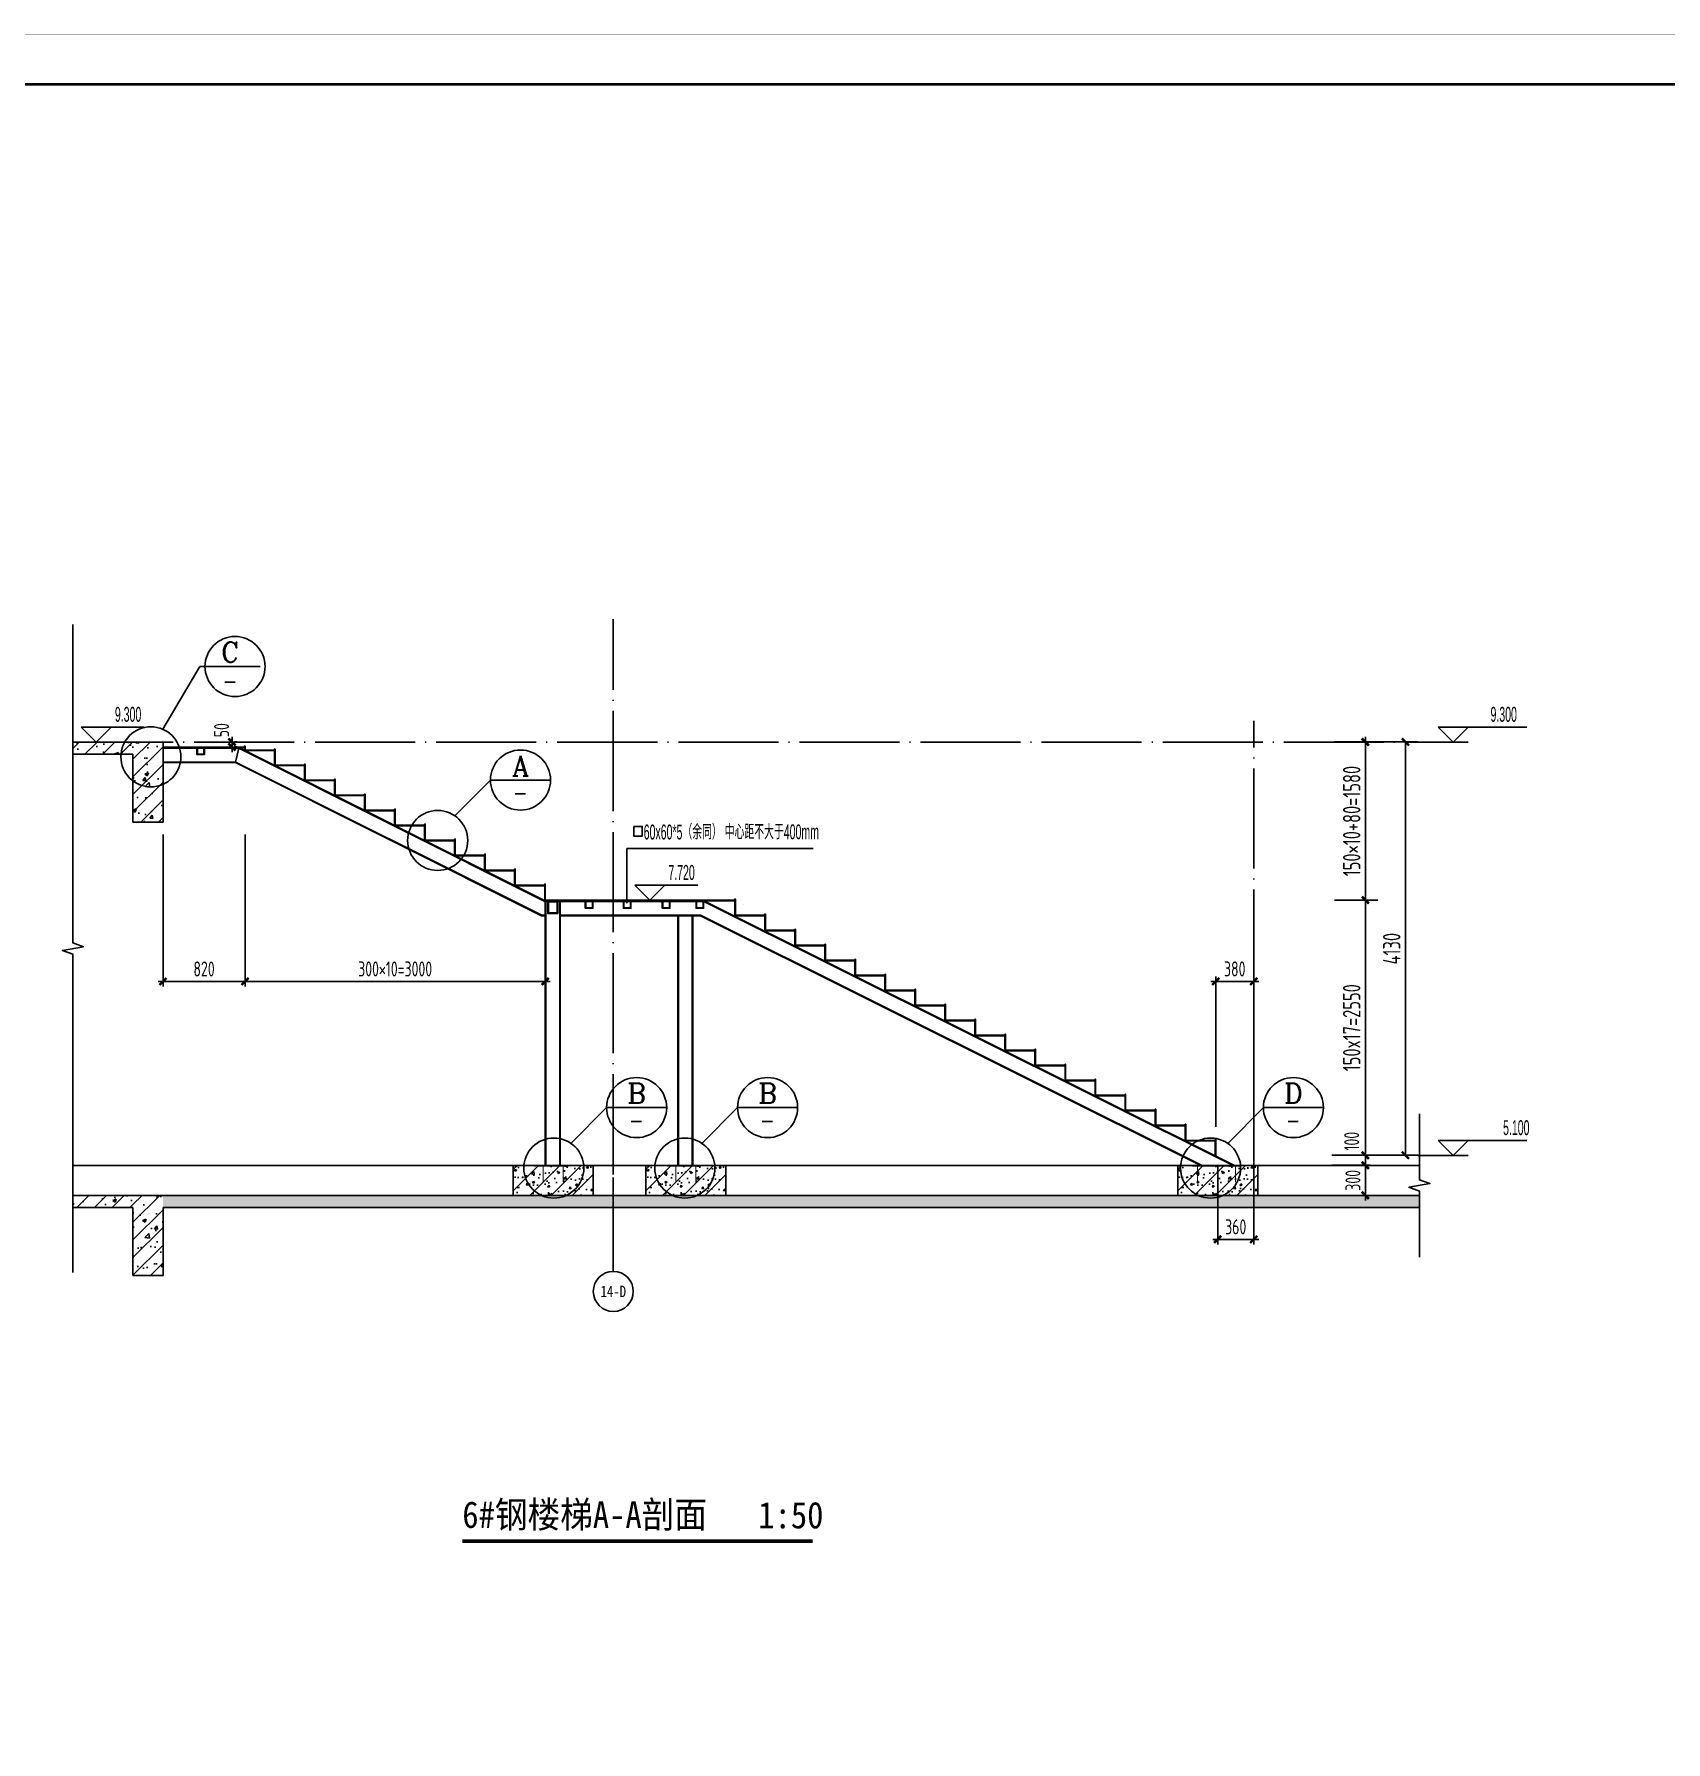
# Model space of a CAD drawing. Extents: x 458696 to 839151, y -191463 to 35158.
# Drawn here: x 527031 to 543337, y -168670 to -151606 of the extents above; entities that cross this region are included whole.
import ezdxf
from ezdxf.enums import TextEntityAlignment as Align

# ---------------------------------------------------------------- set-up
doc = ezdxf.new("R2010")
doc.units = 0
doc.header["$LTSCALE"] = 500
doc.linetypes.add('104-14# 核心筒$3$DOTE', pattern=[2.42, 2, -0.2, 0.02, -0.2])
doc.layers.get('0').update_dxf_attribs({"linetype": 'CONTINUOUS'})
doc.layers.get('Defpoints').update_dxf_attribs({"color": 167, "linetype": 'CONTINUOUS'})
for name, color, linetype in [('01-标注_尺寸', 124, 'CONTINUOUS'), ('01-标注_标高', 200, 'CONTINUOUS'), ('01-标注_符号', 200, 'CONTINUOUS'), ('02-TEXT_标注', 130, 'CONTINUOUS'), ('05-填充_天正', 26, 'CONTINUOUS'), ('104-14# 核心筒$2$01-标注_轴线坐标', 132, 'CONTINUOUS'), ('104-14# 核心筒$2$AXIS_TEXT', 7, 'CONTINUOUS'), ('104-14# 核心筒$3$A_AXIS-轴线', 36, '104-14# 核心筒$3$DOTE'), ('A-FLOR-STRS', 3, 'CONTINUOUS'), ('A-WALL', 2, 'CONTINUOUS'), ('A_STR-砼墙', 51, 'CONTINUOUS'), ('A_STR-砼柱', 51, 'CONTINUOUS'), ('DIM', 3, 'CONTINUOUS'), ('DIM_SYMB', 3, 'CONTINUOUS'), ('PUB_TEXT', 7, 'CONTINUOUS'), ('S_SURFACE', 6, 'CONTINUOUS')]:
    doc.layers.add(name, color=color, linetype=linetype)
doc.styles.add('104-14# 核心筒$3$_TCH_AXIS', font='STXIHEI.TTF', dxfattribs={"width": 0.75})
doc.styles.add('_TCH_DIM', font='ros.shx', dxfattribs={"width": 0.8, "bigfont": 'jd.shx'})
doc.styles.add('_TCH_DIM_T3', font='ROS1', dxfattribs={"width": 0.8, "bigfont": 'JD'})
doc.styles.add('TSSD_Dimension', font='tssdeng.shx', dxfattribs={"width": 0.7, "bigfont": 'TSSDCHN.SHX'})
doc.styles.add('宋体', font='', dxfattribs={"width": 0.9})
doc.styles.add('轴线', font='COMPLEX.shx')
doc.styles.get('宋体').set_extended_font_data('SimSun')
doc.dimstyles.new('_TCH_ARCH&&50', dxfattribs={"dimtxt": 175, "dimasz": 50, "dimexe": 125, "dimexo": 150, "dimgap": 50, "dimtad": 1, "dimdec": 0, "dimzin": 0, "dimdsep": 46, "dimtxsty": '_TCH_DIM_T3', "dimblk": 'ARCHTICK', "dimcen": 0.09, "dimclrt": 7, "dimazin": 2, "dimtfac": 1, "dimtdec": 0, "dimtix": 1, "dimtmove": 2, "dimatfit": 3, "dimfxl": 1, "dimtolj": 1, "dimtzin": 0, "dimarcsym": 0})
doc.dimstyles.new('TSSD_50_50', dxfattribs={"dimtxt": 150, "dimasz": 50, "dimexe": 50, "dimexo": 125, "dimgap": 50, "dimtad": 1, "dimdec": 0, "dimzin": 0, "dimdsep": 46, "dimtxsty": 'TSSD_Dimension', "dimblk": 'ARCHTICK', "dimblk1": 'ARCHTICK', "dimblk2": 'ARCHTICK', "dimcen": 0, "dimdle": 50, "dimclrt": 7, "dimadec": 0, "dimazin": 0, "dimtfac": 1, "dimtdec": 0, "dimtix": 1, "dimtmove": 2, "dimatfit": 3, "dimfxl": 1, "dimtolj": 1, "dimtzin": 0, "dimarcsym": 0})
pattern_1 = [(45, (379287.62, -10242.82), (-88.38835, 88.38835), []), (50, (379287.62, -10242.82), (358.6301, -31.37607), [37.5, -412.5]), (355, (379287.62, -10242.82), (-69.37567, 376.09607), [30, -330]), (100.4514, (379317.5, -10245.44), (289.2547, 344.71977), [31.8701, -350.57106]), (46.1842, (379287.62, -10142.82), (533.6205, -82.7595), [56.25, -618.75]), (96.6356, (379332.1, -10149.7), (467.3314, 487.0589), [47.8051, -525.8565]), (351.1842, (379287.6, -10142.8), (467.331, 487.0593), [45, -495]), (21, (379337.62, -10167.82), (298.45353, -201.30945), [37.5, -412.5]), (326, (379337.62, -10167.82), (121.65767, 362.575), [30, -330]), (71.4514, (379362.5, -10184.6), (420.1113, 161.26525), [31.8701, -350.57106]), (37.5, (379287.62, -10242.82), (6.07993, 166.44693), [0, -326, 0, -335, 0, -331.25]), (7.5, (379287.62, -10242.82), (131.53477, 197.20586), [0, -191, 0, -318.5, 0, -126.25]), (327.5, (379176.12, -10242.82), (266.91122, -11.27744), [0, -125, 0, -390, 0, -517.5]), (317.5, (379126.12, -10242.82), (291.59308, 50.0525), [0, -162.5, 0, -259, 0, -367.5])]
pattern_2 = [(45, (379287.62, -10272.82), (-88.38835, 88.38835), []), (50, (379287.62, -10272.82), (358.6301, -31.37607), [37.5, -412.5]), (355, (379287.62, -10272.82), (-69.37567, 376.09607), [30, -330]), (100.4514, (379317.5, -10275.44), (289.2547, 344.71977), [31.8701, -350.57106]), (46.1842, (379287.62, -10172.82), (533.6205, -82.7595), [56.25, -618.75]), (96.6356, (379332.1, -10179.7), (467.3314, 487.0589), [47.8051, -525.8565]), (351.1842, (379287.6, -10172.8), (467.331, 487.0593), [45, -495]), (21, (379337.62, -10197.82), (298.45353, -201.30945), [37.5, -412.5]), (326, (379337.62, -10197.82), (121.65767, 362.575), [30, -330]), (71.4514, (379362.5, -10214.6), (420.1113, 161.26525), [31.8701, -350.57106]), (37.5, (379287.62, -10272.82), (6.07993, 166.44693), [0, -326, 0, -335, 0, -331.25]), (7.5, (379287.62, -10272.82), (131.53477, 197.20586), [0, -191, 0, -318.5, 0, -126.25]), (327.5, (379176.12, -10272.82), (266.91122, -11.277436), [0, -125, 0, -390, 0, -517.5]), (317.5, (379126.12, -10272.82), (291.59308, 50.0525), [0, -162.5, 0, -259, 0, -367.5])]

# ---------------------------------------------------------------- blocks, each defined once
blk = doc.blocks.new('图框-A1')
for points, const_width in [([(0, 0), (841, 0), (841, 594), (0, 594)], 0.05), ([(766, 584), (25, 584), (25, 10), (766, 10)], 0.5)]:
    blk.add_lwpolyline(points, close=True, dxfattribs=dict(const_width=const_width))
blk = doc.blocks.new('_ArchTick')
at = {"color": 0, "const_width": 0.5}
blk.add_lwpolyline([(-0.71, -0.71), (0.71, 0.71)], dxfattribs=at)
blk = doc.blocks.new('*D1052')
at = {"layer": '01-标注_尺寸', "color": 0, "lineweight": -2, "transparency": 16777216}
for p, q in [((540025, -160259), (540460, -160259)), ((540335, -162809), (540335, -160259)), ((540025, -162809), (540460, -162809))]:
    blk.add_line(p, q, dxfattribs=at)
at = {"layer": 'Defpoints', "color": 0, "transparency": 16777216}
for p in [(539875, -160259), (540335, -160259), (539875, -162809)]:
    blk.add_point(p, dxfattribs=at)
at = {"layer": '01-标注_尺寸', "color": 0, "lineweight": -2, "transparency": 16777216, "xscale": 50, "yscale": 50, "zscale": 50}
for p, rotation in [((540335, -160259), 90), ((540335, -162809), 270)]:
    blk.add_blockref('_ArchTick', p, dxfattribs=dict(at, rotation=rotation))
at = {"layer": '01-标注_尺寸', "color": 7, "transparency": 16777216, "insert": (540198, -161534), "char_height": 175, "attachment_point": 5, "rotation": 90, "style": '_TCH_DIM_T3'}
blk.add_mtext('\\A1;150x17=2550', dxfattribs=at)
blk = doc.blocks.new('*D1053')
at = {"layer": '01-标注_尺寸', "color": 0, "lineweight": -2, "transparency": 16777216}
for p, q in [((540025, -158679), (540460, -158679)), ((540335, -158679), (540335, -158629)), ((540335, -160259), (540335, -158679)), ((540025, -160259), (540460, -160259)), ((540335, -160259), (540335, -160309))]:
    blk.add_line(p, q, dxfattribs=at)
at = {"layer": 'Defpoints', "color": 0, "transparency": 16777216}
for p in [(539875, -158679), (540335, -158679), (539875, -160259)]:
    blk.add_point(p, dxfattribs=at)
at = {"layer": '01-标注_尺寸', "color": 0, "lineweight": -2, "transparency": 16777216, "xscale": 50, "yscale": 50, "zscale": 50}
for p, rotation in [((540335, -158679), 270), ((540335, -160259), 90)]:
    blk.add_blockref('_ArchTick', p, dxfattribs=dict(at, rotation=rotation))
at = {"layer": '01-标注_尺寸', "color": 7, "transparency": 16777216, "insert": (540198, -159469), "char_height": 175, "attachment_point": 5, "rotation": 90, "style": '_TCH_DIM_T3'}
blk.add_mtext('\\A1;150×10+80=1580', dxfattribs=at)
blk = doc.blocks.new('*D1054')
at = {"layer": '01-标注_尺寸', "color": 0, "lineweight": -2, "transparency": 16777216}
for p, q in [((540425, -158679), (540860, -158679)), ((540735, -162809), (540735, -158679)), ((540425, -162809), (540860, -162809))]:
    blk.add_line(p, q, dxfattribs=at)
at = {"layer": 'Defpoints', "color": 0, "transparency": 16777216}
for p in [(540275, -158679), (540735, -158679), (540275, -162809)]:
    blk.add_point(p, dxfattribs=at)
at = {"layer": '01-标注_尺寸', "color": 0, "lineweight": -2, "transparency": 16777216, "xscale": 50, "yscale": 50, "zscale": 50}
for p, rotation in [((540735, -158679), 90), ((540735, -162809), 270)]:
    blk.add_blockref('_ArchTick', p, dxfattribs=dict(at, rotation=rotation))
at = {"layer": '01-标注_尺寸', "color": 7, "transparency": 16777216, "insert": (540598, -160744), "char_height": 175, "attachment_point": 5, "rotation": 90, "style": '_TCH_DIM_T3'}
blk.add_mtext('\\A1;4130', dxfattribs=at)
blk = doc.blocks.new('*D1055')
at = {"layer": 'Defpoints', "color": 0, "transparency": 16777216}
for p in [(528319, -159479), (529139, -159479), (529139, -161072)]:
    blk.add_point(p, dxfattribs=at)
at = {"layer": 'DIM', "color": 0, "lineweight": -2, "transparency": 16777216}
for p, q in [((528319, -159604), (528319, -161122)), ((529139, -159604), (529139, -161122)), ((528269, -161072), (529189, -161072))]:
    blk.add_line(p, q, dxfattribs=at)
at = {"layer": 'DIM', "color": 0, "lineweight": -2, "transparency": 16777216, "xscale": 50, "yscale": 50, "zscale": 50, "rotation": 180}
blk.add_blockref('_ArchTick', (528319, -161072), dxfattribs=at)
at = {"layer": 'DIM', "color": 0, "lineweight": -2, "transparency": 16777216, "xscale": 50, "yscale": 50, "zscale": 50}
blk.add_blockref('_ArchTick', (529139, -161072), dxfattribs=at)
at = {"layer": 'DIM', "color": 7, "transparency": 16777216, "insert": (528729, -160947), "char_height": 150, "attachment_point": 5, "style": 'TSSD_Dimension'}
blk.add_mtext('\\A1;820', dxfattribs=at)
blk = doc.blocks.new('*D1056')
at = {"layer": 'Defpoints', "color": 0, "transparency": 16777216}
for p in [(529138.98006, -160369.28208), (532138.98006, -160369.28208), (532138.98006, -161071.52795)]:
    blk.add_point(p, dxfattribs=at)
at = {"layer": 'DIM', "color": 0, "lineweight": -2, "transparency": 16777216}
for p, q in [((529138.98006, -160494.28208), (529138.98006, -161121.52795)), ((532138.98006, -160494.28208), (532138.98006, -161121.52795)), ((529088.98006, -161071.52795), (532188.98006, -161071.52795))]:
    blk.add_line(p, q, dxfattribs=at)
at = {"layer": 'DIM', "color": 0, "lineweight": -2, "transparency": 16777216, "xscale": 50, "yscale": 50, "zscale": 50, "rotation": 180}
blk.add_blockref('_ArchTick', (529138.98006, -161071.52795), dxfattribs=at)
at = {"layer": 'DIM', "color": 0, "lineweight": -2, "transparency": 16777216, "xscale": 50, "yscale": 50, "zscale": 50}
blk.add_blockref('_ArchTick', (532138.98006, -161071.52795), dxfattribs=at)
at = {"layer": 'DIM', "color": 7, "transparency": 16777216, "insert": (530638.98006, -160946.52795), "char_height": 150, "attachment_point": 5, "style": 'TSSD_Dimension'}
blk.add_mtext('\\A1;300×10=3000', dxfattribs=at)
blk = doc.blocks.new('*D1057')
at = {"layer": 'Defpoints', "color": 0, "transparency": 16777216}
for p in [(538838.98006, -161071.52795), (538838.98006, -162649.28208), (539218.98006, -162879.28208)]:
    blk.add_point(p, dxfattribs=at)
at = {"layer": 'DIM', "color": 0, "lineweight": -2, "transparency": 16777216}
for p, q in [((539268.98006, -161071.52795), (538788.98006, -161071.52795)), ((538838.98006, -162524.28208), (538838.98006, -161021.52795)), ((539218.98006, -162754.28208), (539218.98006, -161021.52795))]:
    blk.add_line(p, q, dxfattribs=at)
at = {"layer": 'DIM', "color": 0, "lineweight": -2, "transparency": 16777216, "xscale": 50, "yscale": 50, "zscale": 50, "rotation": 180}
blk.add_blockref('_ArchTick', (538838.98006, -161071.52795), dxfattribs=at)
at = {"layer": 'DIM', "color": 0, "lineweight": -2, "transparency": 16777216, "xscale": 50, "yscale": 50, "zscale": 50}
blk.add_blockref('_ArchTick', (539218.98006, -161071.52795), dxfattribs=at)
at = {"layer": 'DIM', "color": 7, "transparency": 16777216, "insert": (539028.98006, -160946.52795), "char_height": 150, "attachment_point": 5, "style": 'TSSD_Dimension'}
blk.add_mtext('\\A1;380', dxfattribs=at)
blk = doc.blocks.new('*D1058')
at = {"layer": 'Defpoints', "color": 0, "transparency": 16777216}
for p in [(528907, -158679), (529009, -158679), (528907, -158729)]:
    blk.add_point(p, dxfattribs=at)
at = {"layer": 'DIM', "color": 0, "lineweight": -2, "transparency": 16777216}
for p, q in [((529009, -158679), (529009, -158629)), ((529009, -158729), (529009, -158679)), ((529032, -158679), (529059, -158679)), ((529009, -158729), (529009, -158779)), ((529032, -158729), (529059, -158729))]:
    blk.add_line(p, q, dxfattribs=at)
at = {"layer": 'DIM', "color": 0, "lineweight": -2, "transparency": 16777216, "xscale": 50, "yscale": 50, "zscale": 50}
for p, rotation in [((529009, -158679), 270), ((529009, -158729), 90)]:
    blk.add_blockref('_ArchTick', p, dxfattribs=dict(at, rotation=rotation))
at = {"layer": 'DIM', "color": 7, "transparency": 16777216, "insert": (528904, -158561), "char_height": 150, "attachment_point": 5, "rotation": 90, "style": 'TSSD_Dimension'}
blk.add_mtext('\\A1;50', dxfattribs=at)
blk = doc.blocks.new('*D1059')
at = {"layer": 'Defpoints', "color": 0, "transparency": 16777216}
for p in [(539875, -162809), (539875, -162909), (540335, -162909)]:
    blk.add_point(p, dxfattribs=at)
at = {"layer": 'DIM', "color": 0, "lineweight": -2, "transparency": 16777216}
for p, q in [((540335, -162809), (540335, -162759)), ((540000, -162809), (540385, -162809)), ((540000, -162909), (540385, -162909)), ((540335, -162809), (540335, -162909)), ((540335, -162909), (540335, -162959))]:
    blk.add_line(p, q, dxfattribs=at)
at = {"layer": 'DIM', "color": 0, "lineweight": -2, "transparency": 16777216, "xscale": 50, "yscale": 50, "zscale": 50}
for p, rotation in [((540335, -162809), 270), ((540335, -162909), 90)]:
    blk.add_blockref('_ArchTick', p, dxfattribs=dict(at, rotation=rotation))
at = {"layer": 'DIM', "color": 7, "transparency": 16777216, "insert": (540198, -162668), "char_height": 150, "attachment_point": 5, "rotation": 90, "style": 'TSSD_Dimension'}
blk.add_mtext('\\A1;100', dxfattribs=at)
blk = doc.blocks.new('*D1082')
at = {"layer": 'Defpoints', "color": 0, "transparency": 16777216}
for p in [(539875, -162909), (539875, -163209), (540335, -163209)]:
    blk.add_point(p, dxfattribs=at)
at = {"layer": 'DIM', "color": 0, "lineweight": -2, "transparency": 16777216}
for p, q in [((540000, -162909), (540385, -162909)), ((540335, -162909), (540335, -162859)), ((540335, -162909), (540335, -163209)), ((540000, -163209), (540385, -163209)), ((540335, -163209), (540335, -163259))]:
    blk.add_line(p, q, dxfattribs=at)
at = {"layer": 'DIM', "color": 0, "lineweight": -2, "transparency": 16777216, "xscale": 50, "yscale": 50, "zscale": 50}
for p, rotation in [((540335, -162909), 270), ((540335, -163209), 90)]:
    blk.add_blockref('_ArchTick', p, dxfattribs=dict(at, rotation=rotation))
at = {"layer": 'DIM', "color": 7, "transparency": 16777216, "insert": (540210, -163059), "char_height": 150, "attachment_point": 5, "rotation": 90, "style": 'TSSD_Dimension'}
blk.add_mtext('\\A1;300', dxfattribs=at)
blk = doc.blocks.new('*D1166')
at = {"layer": 'Defpoints', "color": 0, "transparency": 16777216}
for p in [(538859, -163421), (539219, -163421), (539219, -163649)]:
    blk.add_point(p, dxfattribs=at)
at = {"layer": 'DIM', "color": 0, "lineweight": -2, "transparency": 16777216}
for p, q in [((538859, -163546), (538859, -163699)), ((539219, -163546), (539219, -163699)), ((538809, -163649), (539269, -163649))]:
    blk.add_line(p, q, dxfattribs=at)
at = {"layer": 'DIM', "color": 0, "lineweight": -2, "transparency": 16777216, "xscale": 50, "yscale": 50, "zscale": 50, "rotation": 180}
blk.add_blockref('_ArchTick', (538859, -163649), dxfattribs=at)
at = {"layer": 'DIM', "color": 0, "lineweight": -2, "transparency": 16777216, "xscale": 50, "yscale": 50, "zscale": 50}
blk.add_blockref('_ArchTick', (539219, -163649), dxfattribs=at)
at = {"layer": 'DIM', "color": 7, "transparency": 16777216, "insert": (539039, -163524), "char_height": 150, "attachment_point": 5, "style": 'TSSD_Dimension'}
blk.add_mtext('\\A1;360', dxfattribs=at)

msp = doc.modelspace()

# ---------------------------------------------------------------- hatches: boundary and pattern name
at = {"layer": '05-填充_天正'}
h = msp.add_hatch(dxfattribs=at)
h.set_pattern_fill('钢筋混凝土', color=256, scale=50, style=0)
h.set_pattern_definition(pattern_1)
h.paths.add_polyline_path([(528018.98, -158799.282), (528018.98, -158679.282), (527418.98, -158679.282), (527418.98, -158799.282)])
h = msp.add_hatch(dxfattribs=at)
h.set_pattern_fill('钢筋混凝土', color=256, scale=50, style=0)
h.set_pattern_definition(pattern_1)
h.paths.add_polyline_path([(528018.98, -159479.282), (528318.98, -159479.282), (528318.98, -158679.282), (528018.98, -158679.282)])
h = msp.add_hatch(dxfattribs=at)
h.set_pattern_fill('ARMORED', color=256, scale=30, style=0)
h.set_pattern_definition([(50, (539527.07, -162879.28), (215.178, -18.8256), [22.5, -247.5]), (355, (539527.07, -162879.28), (-41.6254, 225.6576), [18, -198]), (100.4514, (539545, -162880.85), (173.553, 206.832), [19.122, -210.3426]), (46.1842, (539527.07, -162819.28), (320.172, -49.656), [33.75, -371.25]), (96.6356, (539553.75, -162823.42), (280.399, 292.235), [28.683, -315.514]), (351.184, (539527.07, -162819.28), (280.399, 292.236), [27, -297]), (21, (539557.07, -162834.28), (179.072, -120.7857), [22.5, -247.5]), (326, (539557.07, -162834.28), (72.9946, 217.545), [18, -198]), (71.4514, (539571.99, -162844.35), (252.067, 96.759), [19.122, -210.3426]), (37.5, (539527.065, -162879.28), (3.64796, 99.86816), [0, -195.6, 0, -201, 0, -198.75]), (7.5, (539527.07, -162879.28), (78.9209, 118.3235), [0, -114.6, 0, -191.1, 0, -75.75]), (327.5, (539460.165, -162879.28), (160.1467, -6.7665), [0, -75, 0, -234, 0, -310.5]), (317.5, (539430.17, -162879.28), (174.9559, 30.0315), [0, -97.5, 0, -155.4, 0, -220.5]), (45, (539527.07, -162879.28), (-106.066, 106.066), [])])
h.paths.add_polyline_path([(531818.77, -162909.282), (532618.77, -162909.282), (532618.77, -163209.282), (531818.77, -163209.282)])
h = msp.add_hatch(dxfattribs=at)
h.set_pattern_fill('ARMORED', color=256, scale=30, style=0)
h.set_pattern_definition([(50, (540851.85, -162879.28), (215.178, -18.8256), [22.5, -247.5]), (355, (540851.85, -162879.28), (-41.6254, 225.6576), [18, -198]), (100.4514, (540869.78, -162880.85), (173.553, 206.832), [19.122, -210.3426]), (46.1842, (540851.85, -162819.28), (320.172, -49.656), [33.75, -371.25]), (96.6356, (540878.53, -162823.42), (280.399, 292.235), [28.683, -315.514]), (351.184, (540851.85, -162819.28), (280.399, 292.236), [27, -297]), (21, (540881.85, -162834.28), (179.072, -120.7857), [22.5, -247.5]), (326, (540881.85, -162834.28), (72.9946, 217.545), [18, -198]), (71.4514, (540896.77, -162844.35), (252.067, 96.759), [19.122, -210.3426]), (37.5, (540851.85, -162879.28), (3.64796, 99.86816), [0, -195.6, 0, -201, 0, -198.75]), (7.5, (540851.85, -162879.28), (78.9209, 118.3235), [0, -114.6, 0, -191.1, 0, -75.75]), (327.5, (540784.95, -162879.28), (160.1467, -6.7665), [0, -75, 0, -234, 0, -310.5]), (317.5, (540754.95, -162879.28), (174.9559, 30.0315), [0, -97.5, 0, -155.4, 0, -220.5]), (45, (540851.85, -162879.28), (-106.066, 106.066), [])])
h.paths.add_polyline_path([(533143.555, -162909.282), (533943.555, -162909.282), (533943.555, -163209.282), (533143.555, -163209.282)])
h = msp.add_hatch(dxfattribs=at)
h.set_pattern_fill('ARMORED', color=256, scale=30, style=0)
h.set_pattern_definition([(50, (546167.1, -162879.28), (215.178, -18.8256), [22.5, -247.5]), (355, (546167.1, -162879.28), (-41.6254, 225.6576), [18, -198]), (100.4514, (546185.03, -162880.85), (173.553, 206.832), [19.122, -210.3426]), (46.1842, (546167.1, -162819.28), (320.172, -49.656), [33.75, -371.25]), (96.6356, (546193.78, -162823.42), (280.399, 292.235), [28.683, -315.514]), (351.184, (546167.1, -162819.28), (280.399, 292.236), [27, -297]), (21, (546197.1, -162834.28), (179.072, -120.7857), [22.5, -247.5]), (326, (546197.1, -162834.28), (72.9946, 217.545), [18, -198]), (71.4514, (546212.02, -162844.35), (252.067, 96.759), [19.122, -210.3426]), (37.5, (546167.1, -162879.28), (3.64796, 99.86816), [0, -195.6, 0, -201, 0, -198.75]), (7.5, (546167.1, -162879.28), (78.9209, 118.3235), [0, -114.6, 0, -191.1, 0, -75.75]), (327.5, (546100.2, -162879.28), (160.1467, -6.7665), [0, -75, 0, -234, 0, -310.5]), (317.5, (546070.2, -162879.28), (174.9559, 30.0315), [0, -97.5, 0, -155.4, 0, -220.5]), (45, (546167.1, -162879.28), (-106.066, 106.066), [])])
h.paths.add_polyline_path([(538458.806, -162909.282), (539258.806, -162909.282), (539258.806, -163209.282), (538458.806, -163209.282)])
h = msp.add_hatch(dxfattribs=at)
h.set_pattern_fill('钢筋混凝土', color=256, scale=50, style=0)
h.set_pattern_definition(pattern_2)
h.paths.add_polyline_path([(528018.98, -163329.282), (528018.98, -163209.282), (527418.98, -163209.282), (527418.98, -163329.282)])
h = msp.add_hatch(dxfattribs=at)
h.set_pattern_fill('钢筋混凝土', color=256, scale=50, style=0)
h.set_pattern_definition(pattern_2)
h.paths.add_polyline_path([(528018.98, -164009.282), (528318.98, -164009.282), (528318.98, -163209.282), (528018.98, -163209.282)])
h = msp.add_hatch(dxfattribs=at)
h.set_pattern_fill('钢筋混凝土', color=256, scale=50, style=0)
h.set_pattern_definition(pattern_2)
h.paths.add_polyline_path([(528318.98, -163209.282), (528318.98, -163329.282), (540874.98, -163329.282), (540874.98, -163209.282)])

# ---------------------------------------------------------------- linework, layer by layer
for p, q in [((532954.35, -160290.907), (532954.35, -159742.436)), ((532954.35, -159742.436), (534817.771, -159742.436))]:
    msp.add_line(p, q)
for points in [[(528657.399, -158729.282), (528732.742, -158729.282), (528732.742, -158804.282), (528657.399, -158804.282)], [(528662.399, -158734.282), (528727.742, -158734.282), (528727.742, -158799.282), (528662.399, -158799.282)], [(533023.915, -159523.007), (533108.641, -159523.007), (533108.641, -159619.761), (533023.915, -159619.761)], [(532163.98, -160271.282), (532263.98, -160271.282), (532263.98, -160391.927), (532163.98, -160391.927)], [(532169.98, -160277.282), (532257.98, -160277.282), (532257.98, -160385.927), (532169.98, -160385.927)], [(532538.98, -160265.282), (532614.323, -160265.282), (532614.323, -160340.282), (532538.98, -160340.282)], [(532543.98, -160270.282), (532609.323, -160270.282), (532609.323, -160335.282), (532543.98, -160335.282)], [(532919.702, -160265.282), (532995.045, -160265.282), (532995.045, -160340.282), (532919.702, -160340.282)], [(532924.702, -160270.282), (532990.045, -160270.282), (532990.045, -160335.282), (532924.702, -160335.282)], [(533308.645, -160265.282), (533383.988, -160265.282), (533383.988, -160340.282), (533308.645, -160340.282)], [(533313.645, -160270.282), (533378.988, -160270.282), (533378.988, -160335.282), (533313.645, -160335.282)], [(533645.472, -160265.282), (533720.815, -160265.282), (533720.815, -160340.282), (533645.472, -160340.282)], [(533650.472, -160270.282), (533715.815, -160270.282), (533715.815, -160335.282), (533650.472, -160335.282)], [(531818.77, -162909.282), (532618.77, -162909.282), (532618.77, -163209.282), (531818.77, -163209.282)]]:
    msp.add_lwpolyline(points, close=True)
for points in [[(531818.77, -163209.282), (531818.77, -162909.282), (532618.77, -162909.282), (532618.77, -163209.282)], [(533143.555, -163209.282), (533143.555, -162909.282), (533943.555, -162909.282), (533943.555, -163209.282)], [(538458.806, -163209.282), (538458.806, -162909.282), (539258.806, -162909.282), (539258.806, -163209.282)]]:
    msp.add_lwpolyline(points)
at = {"layer": '01-标注_标高'}
for p, q in [((527651.521, -158679.282), (527501.521, -158529.282)), ((527501.521, -158529.282), (528131.886, -158529.282)), ((527651.521, -158679.282), (527801.521, -158529.282)), ((540860.48, -158679.282), (541360.48, -158679.282)), ((541210.48, -158679.282), (541060.48, -158529.282)), ((541060.48, -158529.282), (541946.48, -158529.282)), ((541210.48, -158679.282), (541360.48, -158529.282)), ((533182.593, -160259.282), (533032.593, -160109.282)), ((533032.593, -160109.282), (533662.957, -160109.282)), ((533182.593, -160259.282), (533332.593, -160109.282)), ((541210.48, -162809.282), (541060.48, -162659.282)), ((541060.48, -162659.282), (541946.48, -162659.282)), ((541210.48, -162809.282), (541360.48, -162659.282)), ((540860.48, -162809.282), (541360.48, -162809.282))]:
    msp.add_line(p, q, dxfattribs=at)
at = {"layer": '01-标注_符号'}
for points in [[(527418.98, -157505.782), (527418.98, -160686.282), (527523.98, -160724.499), (527313.98, -160761.527), (527418.98, -160798.782), (527418.98, -163979.282)], [(540874.98, -163826.185), (540874.98, -163166.609), (540769.98, -163128.392), (540979.98, -163091.364), (540874.98, -163054.109), (540874.98, -162394.533)]]:
    msp.add_lwpolyline(points, dxfattribs=at)
at = {"layer": '104-14# 核心筒$2$01-标注_轴线坐标'}
msp.add_line((532818.98, -163029.282), (532818.98, -163968.987), dxfattribs=at)
msp.add_circle((532818.98, -164168.987), 200, dxfattribs=at)
at = {"layer": '104-14# 核心筒$3$A_AXIS-轴线'}
for p, q in [((532818.98, -162999.282), (532818.98, -157451.197)), ((527418.98, -158679.282), (540874.98, -158679.282)), ((538858.806, -162909.282), (538858.806, -163654.144))]:
    msp.add_line(p, q, dxfattribs=at)
msp.add_lwpolyline([(539218.98, -163572.731), (539218.98, -158467.478)], dxfattribs=at)
at = {"layer": 'A-FLOR-STRS'}
for p, q in [((528318.98, -158729.282), (529132.98, -158729.282)), ((528318.98, -158735.282), (529132.98, -158735.282)), ((528318.98, -158741.282), (529075.973, -158741.282)), ((529043.38, -158879.282), (529075.973, -158741.282)), ((529075.973, -158741.282), (532135.973, -160271.282)), ((529077.373, -158735.282), (532137.373, -160265.282)), ((528318.98, -158879.282), (529043.38, -158879.282)), ((528318.98, -158885.282), (529041.963, -158885.282)), ((529041.963, -158885.282), (532101.963, -160415.282)), ((529043.38, -158879.282), (532103.38, -160409.282)), ((532138.98, -162909.282), (532138.98, -160271.282)), ((532144.98, -162909.282), (532144.98, -160271.282)), ((532282.98, -162909.282), (532282.98, -160271.282)), ((532288.98, -162909.282), (532288.98, -160271.282)), ((533725.039, -160265.282), (534032.98, -160265.282)), ((532101.963, -160415.282), (532138.98, -160415.282)), ((532103.38, -160409.282), (532138.98, -160409.282)), ((533463.765, -162909.282), (533463.765, -160415.282)), ((533469.765, -162909.282), (533469.765, -160415.282)), ((533607.765, -162909.282), (533607.765, -160415.282)), ((533613.765, -162909.282), (533613.765, -160415.282)), ((538838.98, -162649.282), (538832.98, -162649.282)), ((538832.98, -162649.282), (538832.98, -162813.087)), ((538838.98, -162816.08), (538838.98, -162649.282))]:
    msp.add_line(p, q, dxfattribs=at)
for points in [[(529432.98, -158759.282), (529143.98, -158759.282, -0.414213562), (529138.98, -158754.282), (529138.98, -158719.282), (529132.98, -158719.282), (529132.98, -158760.282, 0.414213562), (529137.98, -158765.282), (529432.98, -158765.282)], [(529732.98, -158909.282), (529443.98, -158909.282, -0.414213562), (529438.98, -158904.282), (529438.98, -158749.282), (529432.98, -158749.282), (529432.98, -158910.282, 0.414213562), (529437.98, -158915.282), (529732.98, -158915.282)], [(530032.98, -159059.282), (529743.98, -159059.282, -0.414213562), (529738.98, -159054.282), (529738.98, -158899.282), (529732.98, -158899.282), (529732.98, -159060.282, 0.414213562), (529737.98, -159065.282), (530032.98, -159065.282)], [(530332.98, -159209.282), (530043.98, -159209.282, -0.414213562), (530038.98, -159204.282), (530038.98, -159049.282), (530032.98, -159049.282), (530032.98, -159210.282, 0.414213562), (530037.98, -159215.282), (530332.98, -159215.282)], [(530632.98, -159359.282), (530343.98, -159359.282, -0.414213562), (530338.98, -159354.282), (530338.98, -159199.282), (530332.98, -159199.282), (530332.98, -159360.282, 0.414213562), (530337.98, -159365.282), (530632.98, -159365.282)], [(530932.98, -159509.282), (530643.98, -159509.282, -0.414213562), (530638.98, -159504.282), (530638.98, -159349.282), (530632.98, -159349.282), (530632.98, -159510.282, 0.414213562), (530637.98, -159515.282), (530932.98, -159515.282)], [(531232.98, -159659.282), (530943.98, -159659.282, -0.414213562), (530938.98, -159654.282), (530938.98, -159499.282), (530932.98, -159499.282), (530932.98, -159660.282, 0.414213562), (530937.98, -159665.282), (531232.98, -159665.282)], [(531532.98, -159809.282), (531243.98, -159809.282, -0.414213562), (531238.98, -159804.282), (531238.98, -159649.282), (531232.98, -159649.282), (531232.98, -159810.282, 0.414213562), (531237.98, -159815.282), (531532.98, -159815.282)], [(531832.98, -159959.282), (531543.98, -159959.282, -0.414213562), (531538.98, -159954.282), (531538.98, -159799.282), (531532.98, -159799.282), (531532.98, -159960.282, 0.414213562), (531537.98, -159965.282), (531832.98, -159965.282)], [(532132.98, -160109.282), (531843.98, -160109.282, -0.414213562), (531838.98, -160104.282), (531838.98, -159949.282), (531832.98, -159949.282), (531832.98, -160110.282, 0.414213562), (531837.98, -160115.282), (532132.98, -160115.282)], [(534032.98, -160259.282), (532143.98, -160259.282, -0.414213562), (532138.98, -160254.282), (532138.98, -160099.282), (532132.98, -160099.282), (532132.98, -160260.282, 0.414213562), (532137.98, -160265.282), (533725.039, -160265.282), (539025.835, -162909.282)], [(534332.98, -160409.282), (534043.98, -160409.282, -0.414213562), (534038.98, -160404.282), (534038.98, -160249.282), (534032.98, -160249.282), (534032.98, -160410.282, 0.414213562), (534037.98, -160415.282), (534332.98, -160415.282)], [(534632.98, -160559.282), (534343.98, -160559.282, -0.414213562), (534338.98, -160554.282), (534338.98, -160399.282), (534332.98, -160399.282), (534332.98, -160560.282, 0.414213562), (534337.98, -160565.282), (534632.98, -160565.282)], [(534932.98, -160709.282), (534643.98, -160709.282, -0.414213562), (534638.98, -160704.282), (534638.98, -160549.282), (534632.98, -160549.282), (534632.98, -160710.282, 0.414213562), (534637.98, -160715.282), (534932.98, -160715.282)], [(535232.98, -160859.282), (534943.98, -160859.282, -0.414213562), (534938.98, -160854.282), (534938.98, -160699.282), (534932.98, -160699.282), (534932.98, -160860.282, 0.414213562), (534937.98, -160865.282), (535232.98, -160865.282)], [(535532.98, -161009.282), (535243.98, -161009.282, -0.414213562), (535238.98, -161004.282), (535238.98, -160849.282), (535232.98, -160849.282), (535232.98, -161010.282, 0.414213562), (535237.98, -161015.282), (535532.98, -161015.282)], [(535832.98, -161159.282), (535543.98, -161159.282, -0.414213562), (535538.98, -161154.282), (535538.98, -160999.282), (535532.98, -160999.282), (535532.98, -161160.282, 0.414213562), (535537.98, -161165.282), (535832.98, -161165.282)], [(536132.98, -161309.282), (535843.98, -161309.282, -0.414213562), (535838.98, -161304.282), (535838.98, -161149.282), (535832.98, -161149.282), (535832.98, -161310.282, 0.414213562), (535837.98, -161315.282), (536132.98, -161315.282)], [(536432.98, -161459.282), (536143.98, -161459.282, -0.414213562), (536138.98, -161454.282), (536138.98, -161299.282), (536132.98, -161299.282), (536132.98, -161460.282, 0.414213562), (536137.98, -161465.282), (536432.98, -161465.282)], [(536732.98, -161609.282), (536443.98, -161609.282, -0.414213562), (536438.98, -161604.282), (536438.98, -161449.282), (536432.98, -161449.282), (536432.98, -161610.282, 0.414213562), (536437.98, -161615.282), (536732.98, -161615.282)], [(537032.98, -161759.282), (536743.98, -161759.282, -0.414213562), (536738.98, -161754.282), (536738.98, -161599.282), (536732.98, -161599.282), (536732.98, -161760.282, 0.414213562), (536737.98, -161765.282), (537032.98, -161765.282)], [(537332.98, -161909.282), (537043.98, -161909.282, -0.414213562), (537038.98, -161904.282), (537038.98, -161749.282), (537032.98, -161749.282), (537032.98, -161910.282, 0.414213562), (537037.98, -161915.282), (537332.98, -161915.282)], [(537632.98, -162059.282), (537343.98, -162059.282, -0.414213562), (537338.98, -162054.282), (537338.98, -161899.282), (537332.98, -161899.282), (537332.98, -162060.282, 0.414213562), (537337.98, -162065.282), (537632.98, -162065.282)], [(537932.98, -162209.282), (537643.98, -162209.282, -0.414213562), (537638.98, -162204.282), (537638.98, -162049.282), (537632.98, -162049.282), (537632.98, -162210.282, 0.414213562), (537637.98, -162215.282), (537932.98, -162215.282)], [(538232.98, -162359.282), (537943.98, -162359.282, -0.414213562), (537938.98, -162354.282), (537938.98, -162199.282), (537932.98, -162199.282), (537932.98, -162360.282, 0.414213562), (537937.98, -162365.282), (538232.98, -162365.282)], [(538532.98, -162509.282), (538243.98, -162509.282, -0.414213562), (538238.98, -162504.282), (538238.98, -162349.282), (538232.98, -162349.282), (538232.98, -162510.282, 0.414213562), (538237.98, -162515.282), (538532.98, -162515.282)], [(538832.98, -162659.282), (538543.98, -162659.282, -0.414213562), (538538.98, -162654.282), (538538.98, -162499.282), (538532.98, -162499.282), (538532.98, -162660.282, 0.414213562), (538537.98, -162665.282), (538832.98, -162665.282)]]:
    msp.add_lwpolyline(points, format="xyb", dxfattribs=at)
for points in [[(539012.302, -162909.282), (533723.639, -160271.282), (532135.973, -160271.282)], [(532288.98, -160409.282), (533691.119, -160409.282), (538703.218, -162909.282)], [(532288.98, -160415.282), (533689.706, -160415.282), (538689.776, -162909.282)]]:
    msp.add_lwpolyline(points, dxfattribs=at)
at = {"layer": 'A-WALL'}
for points in [[(532368.77, -162909.282), (532368.77, -162915.282), (532068.77, -162915.282), (532068.77, -162909.282)], [(533693.555, -162909.282), (533693.555, -162915.282), (533393.555, -162915.282), (533393.555, -162909.282)], [(539085.275, -162909.282), (539085.275, -162915.282), (538607.806, -162915.282), (538607.806, -162909.282)]]:
    msp.add_lwpolyline(points, close=True, dxfattribs=at)
at = {"layer": 'A-WALL', "const_width": 10}
for points in [[(532118.77, -162915.282), (532118.77, -163080.473)], [(532318.77, -162915.282), (532318.77, -163080.473)], [(533443.555, -162915.282), (533443.555, -163080.473)], [(533643.555, -162915.282), (533643.555, -163080.473)], [(538657.806, -162915.282), (538657.806, -163080.473)], [(538858.806, -162915.282), (538858.806, -163080.473)], [(539035.089, -162915.282), (539035.089, -163080.473)]]:
    msp.add_lwpolyline(points, dxfattribs=at)
at = {"layer": 'A_STR-砼墙'}
for p, q in [((528018.98, -158679.282), (527418.98, -158679.282)), ((527418.98, -158799.282), (527418.98, -158679.282)), ((528018.98, -158799.282), (527418.98, -158799.282)), ((540874.98, -162909.282), (527418.98, -162909.282)), ((528018.98, -163209.282), (527418.98, -163209.282)), ((527418.98, -163329.282), (527418.98, -163209.282)), ((540874.98, -163209.282), (528318.98, -163209.282)), ((540874.98, -163329.282), (540874.98, -163209.282)), ((528018.98, -163329.282), (527418.98, -163329.282)), ((540874.98, -163329.282), (528318.98, -163329.282))]:
    msp.add_line(p, q, dxfattribs=at)
at = {"layer": 'A_STR-砼柱'}
for p, q in [((528318.98, -158679.282), (528018.98, -158679.282)), ((528318.98, -159479.282), (528318.98, -158679.282)), ((528018.98, -158799.282), (528018.98, -159479.282)), ((528018.98, -159479.282), (528318.98, -159479.282)), ((528318.98, -163209.282), (528018.98, -163209.282)), ((528018.98, -163329.282), (528018.98, -164009.282)), ((528318.98, -164009.282), (528318.98, -163329.282)), ((528018.98, -164009.282), (528318.98, -164009.282))]:
    msp.add_line(p, q, dxfattribs=at)
at = {"layer": 'DIM'}
for p, q in [((528688.405, -157924.963), (528317.447, -158551.902)), ((528688.405, -157924.963), (529288.405, -157924.963)), ((531591.289, -159059.024), (531234.593, -159416.274)), ((531591.289, -159059.024), (532191.289, -159059.024)), ((532752.288, -162332.262), (532395.592, -162689.511)), ((532752.288, -162332.262), (533352.288, -162332.262)), ((534061.247, -162332.262), (533704.551, -162689.511)), ((534061.247, -162332.262), (534661.247, -162332.262)), ((539315.38, -162332.262), (538958.684, -162689.511)), ((539315.38, -162332.262), (539915.38, -162332.262))]:
    msp.add_line(p, q, dxfattribs=at)
for centre in [(529038.405, -157924.963), (528197.795, -158827.008), (531891.289, -159059.024), (531063.806, -159662.915), (533052.288, -162332.262), (534361.247, -162332.262), (539615.38, -162332.262), (532224.805, -162936.152), (533533.764, -162936.152), (538787.897, -162936.152)]:
    msp.add_circle(centre, 300, dxfattribs=at)
at = {"layer": 'DIM_SYMB', "const_width": 35}
msp.add_lwpolyline([(531309.947, -166665.12), (534809.552, -166665.12)], dxfattribs=at)
at = {"layer": 'S_SURFACE'}
for points in [[(534118.98, -160299.282), (534118.98, -160299.282)], [(539218.98, -162909.282), (539218.98, -162909.282)]]:
    msp.add_lwpolyline(points, dxfattribs=at)

# ---------------------------------------------------------------- block references
at = {"xscale": 50, "yscale": 50, "zscale": 50}
msp.add_blockref('图框-A1', (505278.024, -181307.375), dxfattribs=at)

# ---------------------------------------------------------------- texts
at = {"layer": '02-TEXT_标注', "style": '_TCH_DIM', "width": 0.529412}
for s, p in [('9.300', (527838.292, -158476.782)), ('9.300', (541585.333, -158476.782)), ('7.720', (533369.363, -160056.782)), ('5.100', (541710.98, -162606.782))]:
    msp.add_text(s, height=148.75, dxfattribs=at).set_placement(p)
msp.add_text(' 60x60*5（余同） 中心距不大于400mm', height=148.75, rotation=0.0829082, dxfattribs=at).set_placement((533093.664, -159653.344))
at = {"layer": '104-14# 核心筒$2$AXIS_TEXT', "style": '104-14# 核心筒$3$_TCH_AXIS', "width": 0.761209}
msp.add_text('14-D', height=114.7595, dxfattribs=at).set_placement((532691.279, -164226.367), (532946.681, -164226.367), align=Align.FIT)
at = {"layer": 'DIM', "style": '轴线'}
for s, p in [('C', (528988.405, -157781.815)), ('A', (531891.289, -158915.876)), ('B', (533052.288, -162189.113)), ('B', (534361.247, -162189.113)), ('D', (539615.38, -162189.113))]:
    msp.add_text(s, height=200, dxfattribs=at).set_placement(p, align=Align.MIDDLE)
at = {"layer": 'DIM', "style": '轴线', "width": 0.8}
for p in [(528988.405, -158068.112), (531888.891, -159186.584), (533049.889, -162459.821), (534358.848, -162459.821), (539612.981, -162459.821)]:
    msp.add_text('-', height=166.667, dxfattribs=at).set_placement(p, align=Align.MIDDLE)
at = {"layer": 'PUB_TEXT', "style": '宋体', "width": 0.9}
for s, p in [('6#钢楼梯A-A剖面', (531309.947, -166532.074)), ('1:50', (534267.871, -166536.659))]:
    msp.add_text(s, height=265.8228, dxfattribs=at).set_placement(p)

# ---------------------------------------------------------------- dimensions: what is measured, and where the dimension line sits
at = {"layer": '01-标注_尺寸'}
for p1, p2, text, picture, middle in [((539874.98, -160259.282), (539874.98, -158679.282), '150×10+80=1580', '*D1053', (540197.98, -159469.282)), ((539874.98, -162809.282), (539874.98, -160259.282), '150x17=2550', '*D1052', (540197.98, -161534.282))]:
    dim = msp.add_aligned_dim(p1=p1, p2=p2, distance=-460.5, text=text, dimstyle='_TCH_ARCH&&50', dxfattribs=at)
    dim.commit()
    dim.dimension.update_dxf_attribs({"geometry": picture, "text_midpoint": middle})
dim = msp.add_aligned_dim(p1=(540274.98, -162809.282), p2=(540274.98, -158679.282), distance=-460.5, dimstyle='_TCH_ARCH&&50', dxfattribs=at)
dim.commit()
dim.dimension.update_dxf_attribs({"geometry": '*D1054', "text_midpoint": (540597.98, -160744.282)})
at = {"layer": 'DIM'}
for base, p1, p2, picture, middle in [((529009.319, -158679.282), (528907.365, -158729.282), (528907.365, -158679.282), '*D1058', (528904.468, -158560.617)), ((540335.48, -162909.282), (539874.98, -162809.282), (539874.98, -162909.282), '*D1059', (540197.98, -162668.16))]:
    dim = msp.add_linear_dim(base=base, p1=p1, p2=p2, angle=90, dimstyle='TSSD_50_50', dxfattribs=at)
    dim.commit()
    dim.dimension.update_dxf_attribs({"geometry": picture, "text_midpoint": middle, "dimtype": 160})
for base, p1, p2, picture, middle in [((529138.98, -161071.528), (528318.98, -159479.282), (529138.98, -159479.282), '*D1055', (528728.98, -160946.528)), ((538838.98, -161071.528), (539218.98, -162879.282), (538838.98, -162649.282), '*D1057', (539028.98, -160946.528)), ((539218.98, -163648.671), (538858.806, -163420.752), (539218.98, -163420.752), '*D1166', (539038.893, -163523.671))]:
    dim = msp.add_linear_dim(base=base, p1=p1, p2=p2, dimstyle='TSSD_50_50', dxfattribs=at)
    dim.commit()
    dim.dimension.update_dxf_attribs({"geometry": picture, "text_midpoint": middle})
dim = msp.add_linear_dim(base=(532138.98, -161071.528), p1=(529138.98, -160369.282), p2=(532138.98, -160369.282), text='300×10=3000', dimstyle='TSSD_50_50', dxfattribs=at)
dim.commit()
dim.dimension.update_dxf_attribs({"geometry": '*D1056', "text_midpoint": (530638.98, -160946.528)})
dim = msp.add_linear_dim(base=(540335.48, -163209.282), p1=(539874.98, -162909.282), p2=(539874.98, -163209.282), angle=90, dimstyle='TSSD_50_50', dxfattribs=at)
dim.commit()
dim.dimension.update_dxf_attribs({"geometry": '*D1082', "text_midpoint": (540210.48, -163059.282)})

doc.saveas('drawing.dxf')
